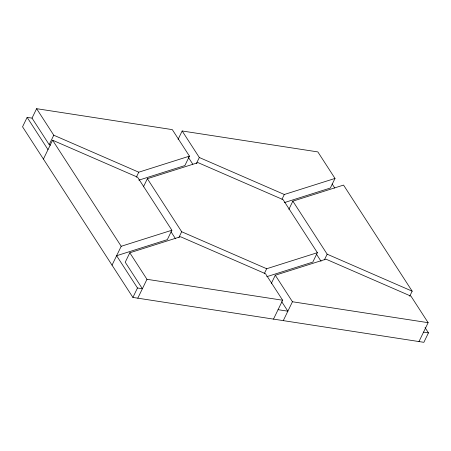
<?xml version="1.0" encoding="UTF-8"?>
<svg xmlns="http://www.w3.org/2000/svg" width="451" height="451" viewBox="0 0 451 451"><rect width="100%" height="100%" fill="white"/><g stroke="black" fill="none" stroke-linecap="round" stroke-linejoin="round"><path stroke-width="0.68" d="M50.473 145.205L49.182 144.647L32.027 118.123L27.133 117.367L22.55 126.804L132.904 297.423L423.867 342.315L428.45 332.877L425.034 327.595M32.027 118.123L36.61 108.685L172.299 129.623L189.454 156.142L184.871 165.579L138.852 180.158M49.182 144.647L53.765 135.21L36.61 108.685M43.42 159.068L52.581 140.199L137.583 177.187L171.887 230.23L167.31 239.667L116.617 255.723L137.487 287.986L142.381 288.741L125.226 262.223L129.809 252.785L180.501 236.73L265.498 273.718L282.653 300.242L273.492 319.111M136.32 177.232L138.761 172.197L189.454 156.142M143.401 186.872L147.376 178.697L198.062 162.642L283.065 199.63L317.374 252.678L312.791 262.11L266.767 276.688M112.034 265.16L121.201 246.285L171.887 230.23M178.094 139.37L182.165 130.982L317.854 151.919L335.008 178.438L330.352 188.028L284.333 202.6M196.41 163.499L199.319 157.506L182.165 130.982M132.904 297.423L137.487 287.986M137.803 298.179L146.964 279.304L129.809 252.785M178.934 237.401L181.68 231.741L147.376 178.697M281.988 199.286L284.316 194.494L335.008 178.438M288.882 209.32L292.857 201.14L343.544 185.085L412.163 291.177L409.722 296.211M264.235 273.763L266.682 268.734L317.374 252.678M271.322 283.408L275.29 275.228L325.983 259.173L410.979 296.166L428.134 322.685L418.973 341.559M283.284 320.622L292.445 301.753L275.29 275.228M324.416 259.849L327.167 254.189L292.857 201.14M146.964 279.304L282.653 300.242M292.445 301.753L428.134 322.685M278.07 309.679L287.862 311.19L281.762 301.758M423.551 332.122L428.45 332.877M199.319 157.506L284.316 194.494M53.765 135.21L138.761 172.197M327.167 254.189L412.163 291.177M181.68 231.741L266.682 268.734M332.133 183.963L334.789 188.067M316.484 254.195L321.056 261.264M188.185 157.072L192.757 164.141M171.002 231.746L175.574 238.821M52.581 140.199L121.201 246.285M27.133 117.367L47.998 149.631"/></g></svg>
